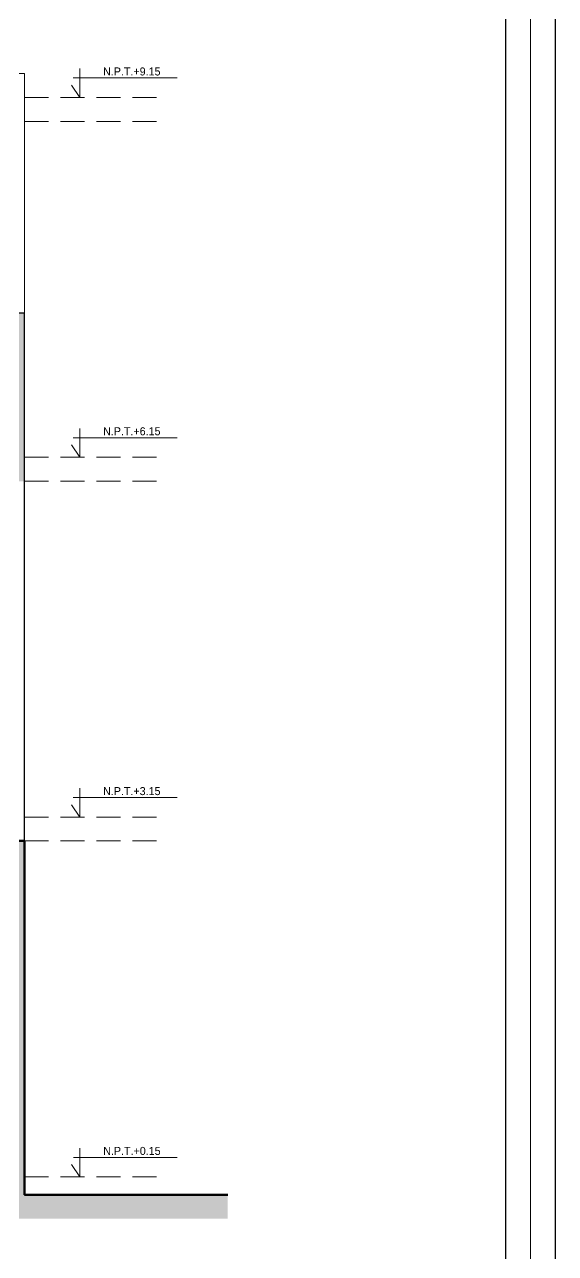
# Model space of a CAD drawing. Header units: millimetres. Extents: x 10612.9 to 10705, y -16533.4 to -16503.9.
# Drawn here: x 10700.62 to 10705.05, y -16519.86 to -16509.61 of the extents above; entities that cross this region are included whole.
import ezdxf
from ezdxf.enums import TextEntityAlignment as Align

# ---------------------------------------------------------------- set-up
doc = ezdxf.new("R2010")
doc.units = ezdxf.units.MM
doc.linetypes.add('HIDDEN', pattern=[0.375, 0.25, -0.125])
for name, color, linetype, lineweight in [('Muro sin techar', 160, 'Continuous', 40), ('p2', 53, 'Continuous', 20), ('P6', 255, 'Continuous', 20)]:
    doc.layers.add(name, color=color, linetype=linetype, lineweight=lineweight)
doc.styles.add('stylus', font='stylu.ttf')

# ---------------------------------------------------------------- blocks, each defined once
blk = doc.blocks.new('NPTERNA')
at = {"layer": 'p2', "color": 7}
for p, q in [((0.212, 0.24), (0.212, 0)), ((0.212, 0), (0.142, 0.102))]:
    blk.add_line(p, q, dxfattribs=at)
blk.add_lwpolyline([(1.024, 0.162), (0.158, 0.162)], dxfattribs=at)
blk = doc.blocks.new('HTRHTRHTR')
for p, q in [((4244.53, -165.78), (4244.53, 437.54)), ((4235.83, 428.85), (4235.83, -157.09))]:
    blk.add_line(p, q)
at = {"layer": 'P6', "color": 7}
blk.add_line((4240.18, 433.19), (4240.18, -161.44), dxfattribs=at)

msp = doc.modelspace()

# ---------------------------------------------------------------- hatches: boundary and pattern name
at = {"layer": 'p2', "linetype": 'Continuous', "lineweight": 0, "true_color": 0xc9c9c9}
msp.add_hatch(color=9, dxfattribs=at).paths.add_polyline_path([(10700.47, -16512.018), (10700.47, -16513.418), (10700.62, -16513.418), (10700.62, -16512.018)])
at = {"layer": 'p2', "linetype": 'Continuous', "lineweight": 0, "true_color": 0x4c4c4c}
msp.add_hatch(color=251, dxfattribs=at).paths.add_polyline_path([(10692.088, -16519.368), (10692.088, -16519.568), (10702.314, -16519.568), (10702.314, -16519.368), (10700.62, -16519.368), (10700.62, -16516.418), (10700.47, -16516.418), (10700.47, -16519.368), (10696.77, -16519.368), (10696.77, -16519.218), (10696.12, -16519.218), (10696.12, -16516.718), (10696.77, -16516.718), (10696.77, -16516.568), (10695.945, -16516.568), (10695.945, -16519.368), (10693.77, -16519.368), (10693.77, -16516.418), (10693.62, -16516.418), (10693.62, -16519.368)])

# ---------------------------------------------------------------- linework, layer by layer
at = {"layer": 'Muro sin techar', "color": 251, "linetype": 'HIDDEN', "lineweight": 9, "ltscale": 0.8, "true_color": 0x636466}
for p, q in [((10700.62, -16510.218), (10701.779, -16510.218)), ((10700.62, -16510.418), (10701.779, -16510.418)), ((10700.62, -16513.218), (10701.779, -16513.218)), ((10700.62, -16513.418), (10701.779, -16513.418)), ((10700.62, -16516.218), (10701.779, -16516.218)), ((10700.62, -16516.418), (10701.779, -16516.418)), ((10700.62, -16519.217), (10701.779, -16519.217))]:
    msp.add_line(p, q, dxfattribs=at)
at = {"layer": 'p2', "color": 251, "linetype": 'Continuous', "lineweight": 30, "true_color": 0x6a6a6a}
for p, q in [((10700.62, -16512.018), (10700.47, -16512.018)), ((10700.62, -16513.418), (10700.62, -16512.018)), ((10700.62, -16516.418), (10700.62, -16513.418))]:
    msp.add_line(p, q, dxfattribs=at)
at = {"layer": 'p2', "color": 251, "linetype": 'Continuous', "lineweight": 20, "true_color": 0x6a6a6a}
msp.add_line((10700.62, -16516.418), (10700.62, -16516.068), dxfattribs=at)
at = {"layer": 'p2', "color": 7, "linetype": 'Continuous', "lineweight": 35}
for q in [(10700.47, -16516.418), (10700.62, -16519.218)]:
    msp.add_line((10700.62, -16516.418), q, dxfattribs=at)
at = {"layer": 'p2', "color": 135, "linetype": 'Continuous', "lineweight": 35, "true_color": 0x3dad99}
msp.add_line((10700.62, -16519.218), (10700.62, -16519.368), dxfattribs=at)
at = {"layer": 'p2', "color": 251, "linetype": 'Continuous', "lineweight": 20, "true_color": 0x6a6a6a}
msp.add_lwpolyline([(10693.62, -16512.018), (10693.62, -16510.018), (10700.62, -16510.018), (10700.62, -16512.018)], dxfattribs=at)
at = {"layer": 'p2', "color": 123, "linetype": 'Continuous', "lineweight": 80, "true_color": 0x71cebe}
msp.add_lwpolyline([(10692.088, -16519.368), (10693.62, -16519.368), (10693.62, -16516.418), (10693.77, -16516.418), (10693.77, -16519.368), (10695.945, -16519.368), (10695.945, -16516.568), (10696.77, -16516.568), (10696.77, -16516.718), (10696.12, -16516.718), (10696.12, -16519.218), (10696.77, -16519.218), (10696.77, -16519.368), (10700.47, -16519.368), (10700.47, -16516.418), (10700.62, -16516.418), (10700.62, -16519.368), (10702.314, -16519.368)], dxfattribs=at)

# ---------------------------------------------------------------- block references
at = {"color": 251, "lineweight": 60, "xscale": 0.04776345228451045, "yscale": 0.04776345228451045, "zscale": 0.04776345228451045}
msp.add_blockref('HTRHTRHTR', (10502.312, -16525.114), dxfattribs=at)
for p in [(10700.868, -16510.218, 0), (10700.868, -16513.218, 0), (10700.868, -16516.218, 0), (10700.869, -16519.218)]:
    msp.add_blockref('NPTERNA', p)

# ---------------------------------------------------------------- texts
at = {"style": 'stylus'}
for s, p in [('N.P.T.+9.15', (10701.514, -16510.002, 0)), ('N.P.T.+6.15', (10701.514, -16513.002, 0)), ('N.P.T.+3.15', (10701.514, -16516.002, 0)), ('N.P.T.+0.15', (10701.515, -16519.002))]:
    msp.add_text(s, height=0.06673, dxfattribs=at).set_placement(p, align=Align.MIDDLE_CENTER)

doc.saveas('drawing.dxf')
